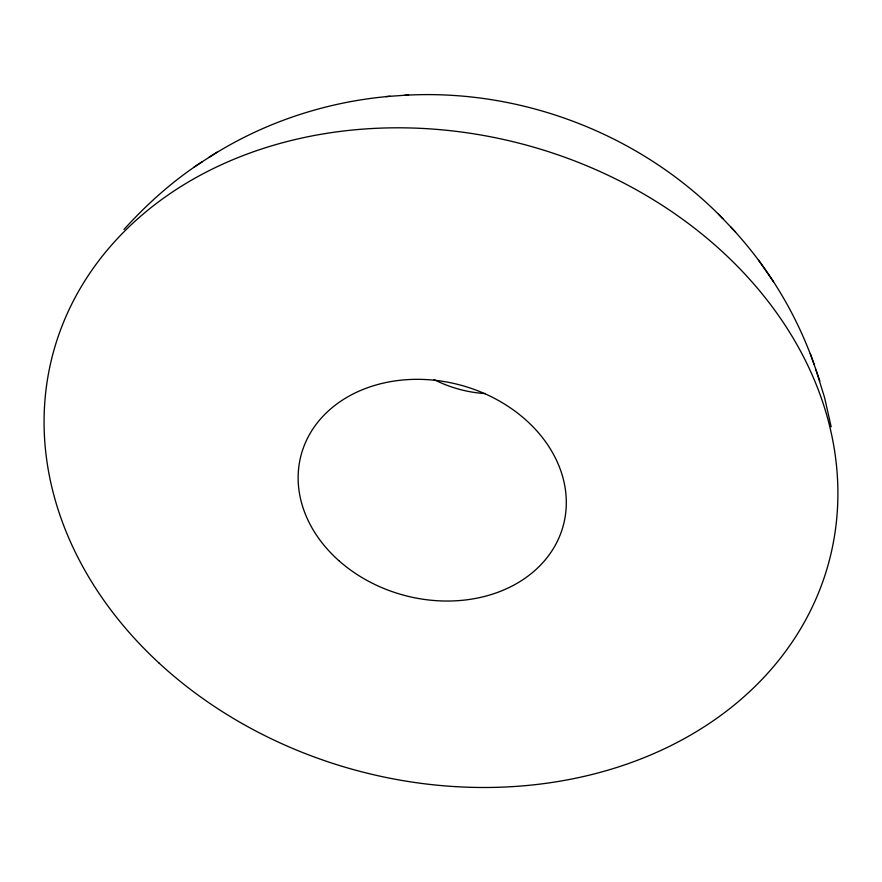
<?xml version="1.0" encoding="UTF-8"?>
<svg xmlns="http://www.w3.org/2000/svg" width="882" height="882" viewBox="0 0 882 882"><rect width="100%" height="100%" fill="white"/><g stroke="black" fill="none" stroke-linecap="round" stroke-linejoin="round"><path stroke-width="1.32" d="M123.954 229.518C147.184 203.83 173.236 180.512 202.353 161.66M208.891 157.492C263.034 122.576 326.108 101.728 390.252 96.27M193.886 167.205L217.06 152.134M404.739 95.267C521.879 88.443 641.049 134.428 722.832 218.637M385.875 96.59L408.598 94.991M730.869 227.104C767.627 266.463 796.27 313.54 814.108 364.365M718.411 214.028L735.599 232.054M773.624 281.854L758.597 260.179M815.993 369.955L824.56 397.517L831.164 426.833M810.337 353.671L819.852 380.914M485.21 393.593A113.227 97.516 15.1 0 1 434.054 379.558M338.798 560.599A135.74 108.817 15.1 0 0 562.231 529.112A135.74 108.817 15.1 0 0 395.621 380.837A135.74 108.817 15.1 0 0 338.798 560.599M158.914 662.944A401.707 323.992 15.1 0 0 823.854 578.592A401.707 323.992 15.1 0 0 340.209 131.418A401.707 323.992 15.1 0 0 158.914 662.944"/></g></svg>
